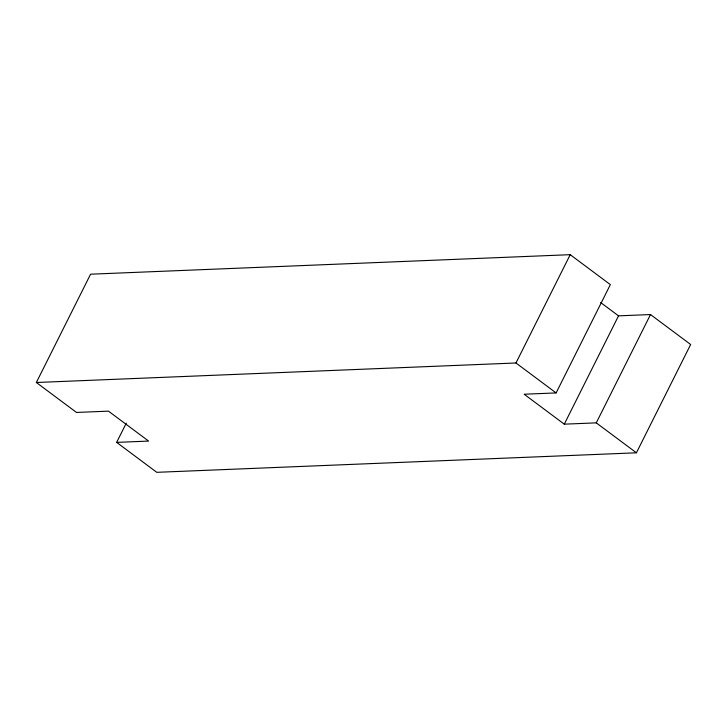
<?xml version="1.0" encoding="UTF-8"?>
<svg xmlns="http://www.w3.org/2000/svg" width="727" height="727" viewBox="0 0 727 727"><rect width="100%" height="100%" fill="white"/><g stroke="black" fill="none" stroke-linecap="round" stroke-linejoin="round"><path stroke-width="1.09" d="M126.271 423.15L116.647 442.38L148.617 441.08L108.468 411.146L76.499 412.445L36.35 382.502L90.584 274.197L570.213 254.677L610.353 284.62L556.119 392.925L524.149 394.225L564.288 424.168L596.267 422.86L636.416 452.803L690.65 344.498L650.501 314.555L618.532 315.854L600.684 302.55M36.35 382.502L515.97 362.982L570.213 254.677M564.288 424.168L618.532 315.854M596.267 422.86L650.501 314.555M636.416 452.803L156.787 472.323L116.647 442.38M515.97 362.982L556.119 392.925"/></g></svg>
